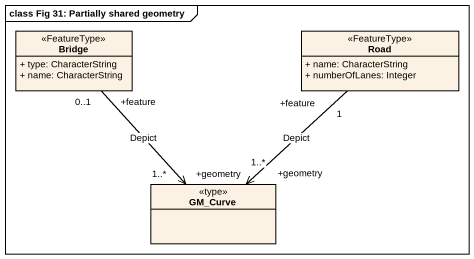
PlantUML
@startuml
mainframe class Fig 31: Partially shared geometry
hide circle
hide empty members
skinparam classAttributeIconSize 0
class Bridge <<FeatureType>> {
  + type: CharacterString
  + name: CharacterString
}
class Road <<FeatureType>> {
  + name: CharacterString
  + numberOfLanes: Integer
}
class GM_Curve <<type>>
Bridge "+feature\n0..1" --> "+geometry\n1..*" GM_Curve : Depict
Road "+feature\n1" --> "+geometry\n1..*" GM_Curve : Depict
@enduml
